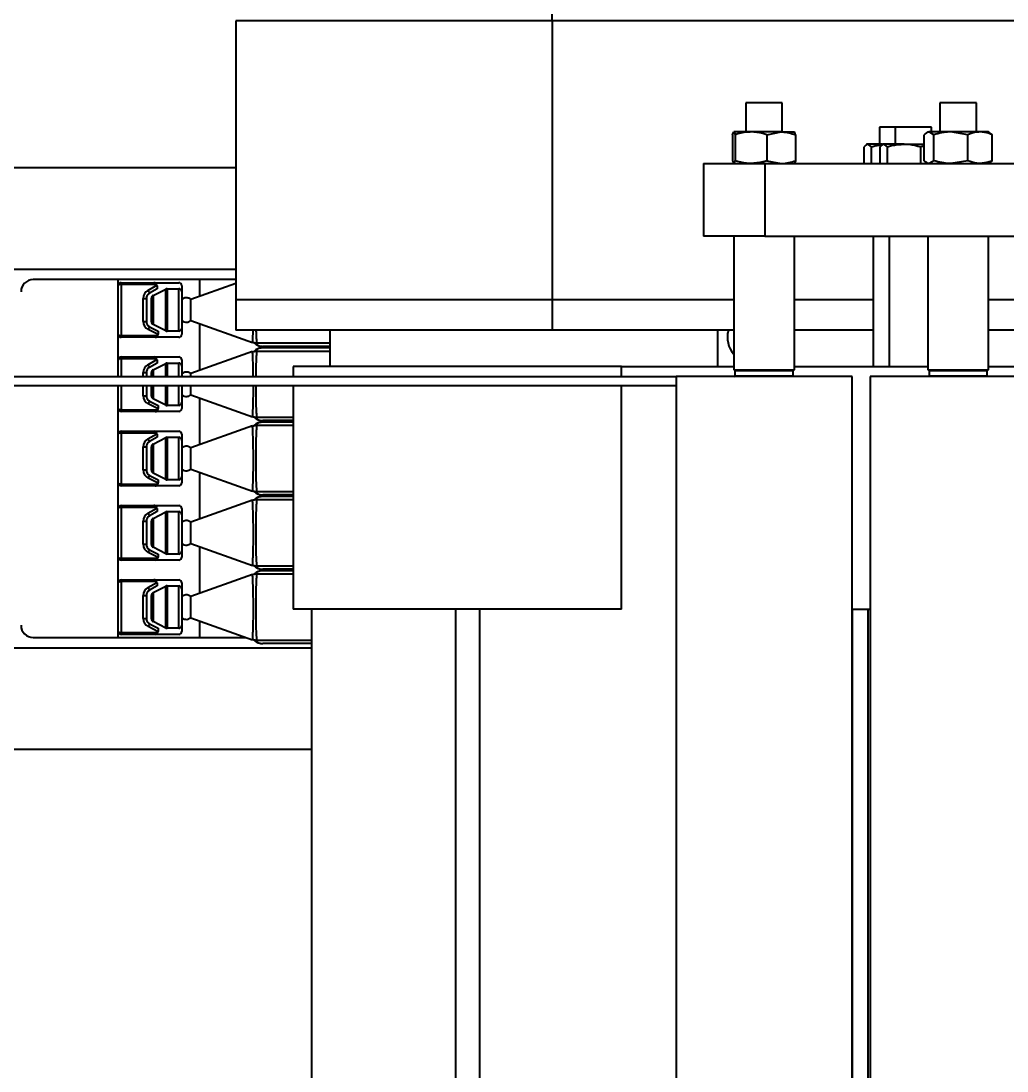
# Model space of a CAD drawing. Header units: millimetres. Extents: x 10 to 584, y 10 to 410.
# Drawn here: x 179.97 to 190.81, y 72.06 to 83.6 of the extents above; entities that cross this region are included whole.
import ezdxf

# ---------------------------------------------------------------- set-up
doc = ezdxf.new("R2010")
doc.units = ezdxf.units.MM
doc.layers.add('2', color=1, linetype='Continuous')
doc.styles.add('SLDTEXTSTYLE0', font='TXT', dxfattribs={"width": 0.7})
doc.dimstyles.new('SLDDIMSTYLE0', dxfattribs={"dimtxt": 3.5, "dimasz": 3.5, "dimexe": 0, "dimexo": 0.0625, "dimgap": 0.875, "dimtad": 1, "dimlfac": 15, "dimrnd": 1e-09, "dimzin": 12, "dimdsep": 46, "dimtxsty": 'SLDTEXTSTYLE0', "dimsah": 1, "dimcen": 0.09, "dimadec": 0, "dimazin": 3, "dimtfac": 1, "dimtofl": 0, "dimtmove": 0, "dimatfit": 3, "dimfxl": 0, "dimfrac": 2, "dimtolj": 1, "dimtzin": 12, "dimarcsym": 0})

# ---------------------------------------------------------------- blocks, each defined once
blk = doc.blocks.new('_D_4')
at = {"layer": '2', "color": 1}
for p, q in [((60.502, 83.127), (60.502, 126.127)), ((360.502, 85.627), (360.502, 126.127)), ((360.502, 125.127), (60.502, 125.127))]:
    blk.add_line(p, q, dxfattribs=at)
for points in [[(60.502, 125.127), (64.002, 124.588), (64.002, 125.665)], [(360.502, 125.127), (357.002, 125.665), (357.002, 124.588)]]:
    blk.add_solid(points, dxfattribs=at)
at = {"layer": '2', "color": 1, "insert": (204.071, 129.638), "char_height": 3.5, "attachment_point": 1, "style": 'SLDTEXTSTYLE0'}
blk.add_mtext('4500', dxfattribs=at)

msp = doc.modelspace()

# ---------------------------------------------------------------- linework, layer by layer
at = {"color": 7, "linetype": 'Continuous', "lineweight": 25}
for p, q in [((182.3285, 83.60354), (182.3285, 80.53688)), ((185.80569, 83.60354), (185.80569, 80.53688)), ((195.50441, 83.60354), (185.80569, 83.60354)), ((187.93603, 82.70354), (187.93603, 82.38354)), ((188.11599, 82.70354), (187.93603, 82.70354)), ((188.33603, 82.70354), (188.11599, 82.70354)), ((188.33603, 82.38354), (188.33603, 82.70354)), ((190.06918, 82.70354), (190.06918, 82.38354)), ((190.46919, 82.70354), (190.06918, 82.70354)), ((190.46919, 82.38354), (190.46919, 82.70354)), ((189.40315, 82.43687), (189.40315, 82.25021)), ((189.40382, 82.43687), (189.40315, 82.43687)), ((189.57818, 82.43687), (189.40382, 82.43687)), ((189.57751, 82.43687), (189.57751, 82.25021)), ((189.57818, 82.43687), (189.57751, 82.43687)), ((189.9775, 82.43687), (189.57818, 82.43687)), ((189.9775, 82.38354), (189.9775, 82.43687)), ((187.78942, 82.35377), (187.8036, 82.38354)), ((187.78942, 82.35377), (187.78942, 82.06664)), ((187.9911, 82.38354), (187.8036, 82.38354)), ((187.81779, 82.35377), (187.81779, 82.06664)), ((188.32352, 82.38354), (187.9911, 82.38354)), ((188.16441, 82.35377), (188.32352, 82.38354)), ((188.16441, 82.35377), (188.16441, 82.06664)), ((188.32352, 82.38354), (188.46882, 82.38354)), ((188.48264, 82.35377), (188.46846, 82.38354)), ((188.48264, 82.35377), (188.48264, 82.06664)), ((189.89575, 82.06664), (189.89575, 82.35377)), ((189.93585, 82.38354), (189.91987, 82.37432)), ((189.93585, 82.38354), (189.94873, 82.38354)), ((190.00173, 82.35377), (189.94873, 82.38354)), ((190.18844, 82.38354), (189.94873, 82.38354)), ((190.00173, 82.06664), (190.00173, 82.35377)), ((190.37516, 82.35377), (190.18844, 82.38354)), ((190.50889, 82.38354), (190.18844, 82.38354)), ((190.37516, 82.06664), (190.37516, 82.35377)), ((190.60252, 82.38354), (190.50889, 82.38354)), ((190.6185, 82.37432), (190.60252, 82.38354)), ((190.61591, 82.36984), (190.64262, 82.35377)), ((190.64262, 82.06664), (190.64262, 82.35377)), ((189.23675, 82.03687), (189.23675, 82.22044)), ((189.26982, 82.25021), (189.25988, 82.24446)), ((189.27731, 82.25021), (189.26982, 82.25021)), ((189.31786, 82.22044), (189.27731, 82.25021)), ((189.43215, 82.25021), (189.27731, 82.25021)), ((189.31786, 82.03687), (189.31786, 82.22044)), ((189.4111, 82.03687), (189.4111, 82.22044)), ((189.44417, 82.25021), (189.43423, 82.24446)), ((189.45166, 82.25021), (189.44417, 82.25021)), ((189.49221, 82.22044), (189.45166, 82.25021)), ((189.67541, 82.25021), (189.45166, 82.25021)), ((189.49221, 82.03687), (189.49221, 82.22044)), ((189.67541, 82.25021), (189.89575, 82.25021)), ((189.89575, 82.22873), (189.85861, 82.22044)), ((189.85861, 82.03687), (189.85861, 82.22044)), ((177.26849, 81.99332), (182.3285, 81.99332)), ((187.46936, 82.03687), (187.46936, 81.23687)), ((187.46942, 82.03687), (187.46942, 81.23687)), ((187.46942, 82.03687), (188.14461, 82.03687)), ((187.78942, 82.06664), (187.8036, 82.03687)), ((188.14461, 82.03687), (188.14461, 81.23687)), ((188.14461, 82.03687), (196.96849, 82.03687)), ((188.16441, 82.06664), (188.32352, 82.03687)), ((188.48264, 82.06664), (188.46846, 82.03687)), ((189.91987, 82.0461), (189.93585, 82.03687)), ((190.00173, 82.06664), (189.94873, 82.03687)), ((190.37516, 82.06664), (190.18844, 82.03687)), ((190.60252, 82.03687), (190.6185, 82.0461)), ((190.61591, 82.05058), (190.64262, 82.06664)), ((188.14461, 81.23687), (187.46942, 81.23687)), ((187.8027, 81.23687), (187.8027, 79.77021)), ((188.14461, 81.23687), (196.96849, 81.23687)), ((188.46936, 79.77021), (188.46936, 81.23687)), ((189.33648, 81.23687), (189.33648, 79.80354)), ((189.51084, 81.23687), (189.51084, 79.80354)), ((189.93585, 81.23687), (189.93585, 79.77021)), ((190.60252, 79.77021), (190.60252, 81.23687)), ((177.26849, 80.87665), (182.3285, 80.87665)), ((181.03561, 80.75998), (180.10227, 80.75998)), ((181.03561, 79.69687), (181.03561, 80.75998)), ((181.93561, 80.75998), (181.03561, 80.75998)), ((181.06894, 80.72665), (181.06894, 80.70665)), ((181.06894, 80.72665), (181.43036, 80.72665)), ((181.06894, 80.70665), (181.06894, 80.14665)), ((181.46091, 80.70665), (181.06894, 80.70665)), ((181.36368, 80.64147), (181.46335, 80.69813)), ((181.43036, 80.72665), (181.70227, 80.72665)), ((181.4637, 80.69332), (181.46335, 80.69813)), ((181.4637, 80.69332), (181.4637, 80.65998)), ((181.7356, 80.69332), (181.7356, 80.62665)), ((182.3285, 80.71935), (181.8356, 80.54332)), ((181.93561, 80.57903), (181.93561, 80.75998)), ((182.3285, 80.75998), (181.93561, 80.75998)), ((181.4637, 80.65998), (181.38015, 80.61249)), ((181.4207, 80.58586), (181.5619, 80.65647)), ((181.4207, 80.58586), (181.4207, 80.26744)), ((181.5619, 80.19684), (181.5619, 80.65647)), ((181.57681, 80.65998), (181.57681, 80.19332)), ((181.57681, 80.65998), (181.70227, 80.65998)), ((181.70227, 80.19332), (181.70227, 80.65998)), ((181.7356, 80.62665), (181.7356, 80.22665)), ((181.3131, 80.30075), (181.3131, 80.55453)), ((181.3131, 80.55453), (181.34643, 80.55453)), ((181.34643, 80.55453), (181.34643, 80.30075)), ((181.40227, 80.29725), (181.40227, 80.55605)), ((182.3285, 80.53688), (182.3285, 80.20354)), ((185.80569, 80.53688), (182.3285, 80.53688)), ((187.8027, 80.53688), (185.80569, 80.53688)), ((185.80569, 80.53688), (185.80569, 80.20354)), ((189.33648, 80.53688), (188.46936, 80.53688)), ((195.50441, 80.53688), (190.60252, 80.53688)), ((181.3131, 80.30075), (181.34643, 80.30075)), ((181.38273, 80.24141), (181.47669, 80.19332)), ((181.5619, 80.19684), (181.4207, 80.26744)), ((181.8356, 80.30998), (182.51329, 80.06796)), ((181.93561, 79.76236), (181.93561, 80.27427)), ((181.06894, 80.14665), (181.47391, 80.14665)), ((181.06894, 80.14665), (181.06894, 80.12665)), ((181.44336, 80.12665), (181.06894, 80.12665)), ((181.47645, 80.15599), (181.36754, 80.21174)), ((181.70227, 80.12665), (181.44336, 80.12665)), ((181.47645, 80.15599), (181.47669, 80.15998)), ((181.47669, 80.19332), (181.47669, 80.15998)), ((181.70227, 80.19332), (181.57681, 80.19332)), ((181.7356, 80.22665), (181.7356, 80.15998)), ((185.80569, 80.20354), (182.3285, 80.20354)), ((183.36183, 80.20354), (183.36183, 79.80354)), ((187.8027, 80.20354), (185.80569, 80.20354)), ((187.62849, 79.80354), (187.62849, 80.20354)), ((189.33648, 80.20354), (188.46936, 80.20354)), ((195.50441, 80.20354), (190.60252, 80.20354)), ((182.55874, 80.06116), (182.51383, 80.06899)), ((182.5356, 80.06116), (182.51383, 80.06899)), ((183.36183, 80.06116), (182.55874, 80.06116)), ((182.61758, 80.02679), (182.62336, 80.00998)), ((183.36183, 80.02665), (182.62679, 80.02665)), ((183.36183, 80.00999), (182.62679, 80.00999)), ((182.78194, 80.02665), (182.79418, 80.00999)), ((182.83762, 80.02665), (182.85821, 80.00999)), ((183.013, 80.00999), (183.03359, 80.02665)), ((183.07703, 80.00999), (183.08927, 80.02665)), ((183.24785, 80.00999), (183.25358, 80.02665)), ((181.06894, 79.90999), (181.06894, 79.88999)), ((181.06894, 79.90999), (181.43036, 79.90999)), ((181.46091, 79.88999), (181.06894, 79.88999)), ((181.36368, 79.8248), (181.46335, 79.88146)), ((181.43036, 79.90999), (181.70227, 79.90999)), ((181.4637, 79.87665), (181.46335, 79.88146)), ((182.51329, 79.96868), (181.8356, 79.72665)), ((182.51373, 79.96755), (182.55886, 79.97547)), ((182.51373, 79.96755), (182.5356, 79.97547)), ((182.53513, 79.97623), (182.53797, 79.97869)), ((182.5356, 79.97665), (182.5356, 79.97547)), ((182.55886, 79.97547), (183.36183, 79.97547)), ((181.4637, 79.84332), (181.38015, 79.79582)), ((181.4207, 79.7692), (181.5619, 79.8398)), ((181.4637, 79.87665), (181.4637, 79.84332)), ((181.57681, 79.84332), (181.70227, 79.84332)), ((181.7356, 79.87665), (181.7356, 79.80998)), ((181.7356, 79.80998), (181.7356, 79.69687)), ((182.96182, 79.80354), (182.96182, 79.69687)), ((186.56698, 79.80354), (182.96182, 79.80354)), ((186.56698, 79.69687), (186.56698, 79.80354)), ((186.56698, 79.80354), (187.62849, 79.80354)), ((187.62849, 79.80354), (187.8027, 79.80354)), ((187.8027, 79.77021), (188.46936, 79.77021)), ((188.46936, 79.80354), (189.93585, 79.80354)), ((189.93585, 79.77021), (190.5903, 79.77021)), ((190.5903, 79.77021), (190.60252, 79.77021)), ((190.60252, 79.80354), (191.10182, 79.80354)), ((178.82849, 79.69687), (187.16936, 79.69687)), ((181.3131, 79.73787), (181.34643, 79.73787)), ((181.34643, 79.73787), (181.34643, 79.69687)), ((181.40227, 79.69687), (181.40227, 79.73938)), ((187.16936, 79.69687), (187.16936, 68.83021)), ((189.1027, 79.69687), (187.16936, 79.69687)), ((187.81602, 79.76287), (187.81602, 79.70421)), ((188.45603, 79.70421), (188.45603, 79.76287)), ((189.1027, 68.83021), (189.1027, 79.69687)), ((189.30252, 79.69687), (189.30252, 68.83021)), ((189.34519, 79.69687), (189.30252, 79.69687)), ((190.97118, 79.69687), (189.34519, 79.69687)), ((189.94919, 79.76287), (189.94919, 79.70421)), ((190.58918, 79.70421), (190.58918, 79.76287)), ((178.82849, 79.59687), (187.16936, 79.59687)), ((181.03561, 76.82665), (181.03561, 79.59687)), ((181.34643, 79.59687), (181.34643, 79.48409)), ((181.40227, 79.48059), (181.40227, 79.59687)), ((181.7356, 79.59687), (181.7356, 79.40999)), ((182.96182, 79.59687), (182.96182, 77.13687)), ((186.56698, 77.13687), (186.56698, 79.59687)), ((181.3131, 79.48409), (181.34643, 79.48409)), ((181.38273, 79.42474), (181.47669, 79.37665)), ((181.5619, 79.38017), (181.4207, 79.45077)), ((181.8356, 79.49332), (182.51329, 79.25129)), ((181.93561, 78.9457), (181.93561, 79.4576)), ((181.06894, 79.32998), (181.47391, 79.32998)), ((181.06894, 79.32998), (181.06894, 79.30999)), ((181.44336, 79.30999), (181.06894, 79.30999)), ((181.47645, 79.33933), (181.36754, 79.39507)), ((181.70227, 79.30999), (181.44336, 79.30999)), ((181.47645, 79.33933), (181.47669, 79.34332)), ((181.47669, 79.37665), (181.47669, 79.34332)), ((181.70227, 79.37665), (181.57681, 79.37665)), ((181.7356, 79.40999), (181.7356, 79.34332)), ((182.55874, 79.24449), (182.51383, 79.25233)), ((182.5356, 79.24449), (182.51383, 79.25233)), ((182.96182, 79.24449), (182.55874, 79.24449)), ((182.96182, 79.20998), (182.62679, 79.20998)), ((182.96182, 79.19332), (182.62679, 79.19332)), ((181.06894, 79.09332), (181.06894, 79.07332)), ((181.06894, 79.09332), (181.43036, 79.09332)), ((181.43036, 79.09332), (181.70227, 79.09332)), ((182.51329, 79.15201), (181.8356, 78.90998)), ((182.51373, 79.15088), (182.55886, 79.15881)), ((182.51373, 79.15088), (182.5356, 79.15881)), ((182.5356, 79.15998), (182.5356, 79.15881)), ((182.55886, 79.15881), (182.96182, 79.15881)), ((181.06894, 79.07332), (181.06894, 78.51332)), ((181.46091, 79.07332), (181.06894, 79.07332)), ((181.36368, 79.00813), (181.46335, 79.0648)), ((181.4637, 79.02665), (181.38015, 78.97916)), ((181.4207, 78.95253), (181.5619, 79.02313)), ((181.4637, 79.05998), (181.46335, 79.0648)), ((181.4637, 79.05998), (181.4637, 79.02665)), ((181.5619, 78.5635), (181.5619, 79.02313)), ((181.57681, 79.02665), (181.57681, 78.55998)), ((181.57681, 79.02665), (181.70227, 79.02665)), ((181.70227, 78.55998), (181.70227, 79.02665)), ((181.7356, 79.05998), (181.7356, 78.99332)), ((181.7356, 78.99332), (181.7356, 78.59332)), ((181.3131, 78.66742), (181.3131, 78.9212)), ((181.3131, 78.9212), (181.34643, 78.9212)), ((181.34643, 78.9212), (181.34643, 78.66742)), ((181.40227, 78.66392), (181.40227, 78.92272)), ((181.4207, 78.95253), (181.4207, 78.6341)), ((181.3131, 78.66742), (181.34643, 78.66742)), ((181.5619, 78.5635), (181.4207, 78.6341)), ((181.8356, 78.67665), (182.51329, 78.43462)), ((181.93561, 78.12903), (181.93561, 78.64093)), ((181.06894, 78.51332), (181.47391, 78.51332)), ((181.06894, 78.51332), (181.06894, 78.49332)), ((181.47645, 78.52266), (181.36754, 78.5784)), ((181.38273, 78.60808), (181.47669, 78.55998)), ((181.47645, 78.52266), (181.47669, 78.52665)), ((181.47669, 78.55998), (181.47669, 78.52665)), ((181.70227, 78.55998), (181.57681, 78.55998)), ((181.7356, 78.59332), (181.7356, 78.52665)), ((181.44336, 78.49332), (181.06894, 78.49332)), ((181.70227, 78.49332), (181.44336, 78.49332)), ((182.55874, 78.42782), (182.51383, 78.43566)), ((182.5356, 78.42782), (182.51383, 78.43566)), ((182.96182, 78.42782), (182.55874, 78.42782)), ((182.96182, 78.39332), (182.62679, 78.39332)), ((181.06894, 78.27665), (181.06894, 78.25665)), ((181.06894, 78.27665), (181.43036, 78.27665)), ((181.43036, 78.27665), (181.70227, 78.27665)), ((182.51329, 78.33535), (181.8356, 78.09332)), ((182.51373, 78.33422), (182.55886, 78.34214)), ((182.51373, 78.33422), (182.5356, 78.34214)), ((182.5356, 78.34332), (182.5356, 78.34214)), ((182.55886, 78.34214), (182.96182, 78.34214)), ((182.96182, 78.37665), (182.62679, 78.37665)), ((181.46091, 78.25665), (181.06894, 78.25665)), ((181.06894, 78.25665), (181.06894, 77.69665)), ((181.36368, 78.19146), (181.46335, 78.24813)), ((181.4637, 78.20999), (181.38015, 78.16249)), ((181.4207, 78.13586), (181.5619, 78.20646)), ((181.4637, 78.24332), (181.46335, 78.24813)), ((181.4637, 78.24332), (181.4637, 78.20999)), ((181.5619, 77.74684), (181.5619, 78.20646)), ((181.57681, 78.20999), (181.57681, 77.74332)), ((181.57681, 78.20999), (181.70227, 78.20999)), ((181.70227, 77.74332), (181.70227, 78.20999)), ((181.7356, 78.24332), (181.7356, 78.17665)), ((181.7356, 78.17665), (181.7356, 77.77665)), ((181.3131, 77.85076), (181.3131, 78.10453)), ((181.3131, 78.10453), (181.34643, 78.10453)), ((181.34643, 78.10453), (181.34643, 77.85076)), ((181.40227, 77.84725), (181.40227, 78.10605)), ((181.4207, 78.13586), (181.4207, 77.81744)), ((181.3131, 77.85076), (181.34643, 77.85076)), ((181.5619, 77.74684), (181.4207, 77.81744)), ((181.8356, 77.85998), (182.51329, 77.61796)), ((181.93561, 77.31236), (181.93561, 77.82427)), ((181.06894, 77.69665), (181.47391, 77.69665)), ((181.06894, 77.69665), (181.06894, 77.67665)), ((181.47645, 77.706), (181.36754, 77.76173)), ((181.38273, 77.79141), (181.47669, 77.74332)), ((181.47645, 77.706), (181.47669, 77.70999)), ((181.47669, 77.74332), (181.47669, 77.70999)), ((181.70227, 77.74332), (181.57681, 77.74332)), ((181.7356, 77.77665), (181.7356, 77.70999)), ((181.44336, 77.67665), (181.06894, 77.67665)), ((181.70227, 77.67665), (181.44336, 77.67665)), ((182.55874, 77.61116), (182.51383, 77.619)), ((182.5356, 77.61116), (182.51383, 77.619)), ((182.96182, 77.61116), (182.55874, 77.61116)), ((182.96182, 77.57665), (182.62679, 77.57665)), ((182.85821, 77.57665), (182.83762, 77.55998)), ((181.06894, 77.45998), (181.06894, 77.43998)), ((181.06894, 77.45998), (181.43036, 77.45998)), ((181.43036, 77.45998), (181.70227, 77.45998)), ((182.51329, 77.51868), (181.8356, 77.27665)), ((182.51373, 77.51755), (182.55886, 77.52548)), ((182.51373, 77.51755), (182.5356, 77.52548)), ((182.5356, 77.52665), (182.5356, 77.52548)), ((182.55886, 77.52548), (182.96182, 77.52548)), ((182.96182, 77.55998), (182.62679, 77.55998)), ((181.46091, 77.43998), (181.06894, 77.43998)), ((181.06894, 77.43998), (181.06894, 76.87998)), ((181.36368, 77.3748), (181.46335, 77.43146)), ((181.4637, 77.39332), (181.38015, 77.34582)), ((181.4207, 77.3192), (181.5619, 77.3898)), ((181.4637, 77.42665), (181.46335, 77.43146)), ((181.4637, 77.42665), (181.4637, 77.39332)), ((181.5619, 76.93017), (181.5619, 77.3898)), ((181.57681, 77.39332), (181.57681, 76.92665)), ((181.57681, 77.39332), (181.70227, 77.39332)), ((181.70227, 76.92665), (181.70227, 77.39332)), ((181.7356, 77.42665), (181.7356, 77.35998)), ((181.7356, 77.35998), (181.7356, 76.95998)), ((181.3131, 77.03409), (181.3131, 77.28787)), ((181.3131, 77.28787), (181.34643, 77.28787)), ((181.34643, 77.28787), (181.34643, 77.03409)), ((181.40227, 77.03058), (181.40227, 77.28938)), ((181.4207, 77.3192), (181.4207, 77.00077)), ((186.56698, 77.13687), (182.96182, 77.13687)), ((183.16182, 77.13687), (183.16182, 70.06354)), ((184.74534, 77.13687), (184.74534, 69.26354)), ((185.00822, 77.13687), (185.00822, 70.06354)), ((189.1027, 77.13687), (189.30252, 77.13687)), ((189.10315, 77.13687), (189.10315, 68.91021)), ((189.27751, 77.13687), (189.27751, 68.91021)), ((181.3131, 77.03409), (181.34643, 77.03409)), ((181.5619, 76.93017), (181.4207, 77.00077)), ((181.8356, 77.04332), (182.51329, 76.80129)), ((181.93561, 76.82665), (181.93561, 77.0076)), ((181.47645, 76.88933), (181.36754, 76.94507)), ((181.38273, 76.97474), (181.47669, 76.92665)), ((181.47645, 76.88933), (181.47669, 76.89332)), ((181.47669, 76.92665), (181.47669, 76.89332)), ((181.70227, 76.92665), (181.57681, 76.92665)), ((181.7356, 76.95998), (181.7356, 76.89332)), ((180.10227, 76.82665), (181.03561, 76.82665)), ((181.03561, 76.82665), (181.93561, 76.82665)), ((181.06894, 76.87998), (181.47391, 76.87998)), ((181.06894, 76.87998), (181.06894, 76.85998)), ((181.44336, 76.85998), (181.06894, 76.85998)), ((181.70227, 76.85998), (181.44336, 76.85998)), ((181.93561, 76.82665), (182.44227, 76.82665)), ((182.55874, 76.79449), (182.51383, 76.80233)), ((182.5356, 76.79449), (182.51383, 76.80233)), ((183.16182, 76.79449), (182.55874, 76.79449)), ((189.1027, 76.85998), (189.10315, 76.85998)), ((183.16182, 76.70998), (177.26849, 76.70998)), ((183.16182, 76.75998), (182.62679, 76.75998)), ((189.10315, 76.70998), (189.1027, 76.70998)), ((183.16182, 75.59332), (177.26849, 75.59332)), ((189.10315, 75.59332), (189.1027, 75.59332))]:
    msp.add_line(p, q, dxfattribs=at)
at = {"color": 59, "linetype": 'Continuous', "lineweight": 25}
for p, q in [((185.80569, 83.60354), (182.3285, 83.60354)), ((181.06894, 79.88999), (181.06894, 79.69687)), ((181.4207, 79.7692), (181.4207, 79.69687)), ((181.5619, 79.69687), (181.5619, 79.8398)), ((181.57681, 79.84332), (181.57681, 79.69687)), ((181.70227, 79.69687), (181.70227, 79.84332)), ((181.3131, 79.69687), (181.3131, 79.73787)), ((187.81602, 79.76287), (188.45603, 79.76287)), ((187.81602, 79.70421), (188.45603, 79.70421)), ((189.94919, 79.76287), (190.57746, 79.76287)), ((189.94919, 79.70421), (190.57746, 79.70421)), ((190.57746, 79.76287), (190.58918, 79.76287)), ((190.57746, 79.70421), (190.58918, 79.70421)), ((181.06894, 79.59687), (181.06894, 79.32998)), ((181.3131, 79.48409), (181.3131, 79.59687)), ((181.4207, 79.59687), (181.4207, 79.45077)), ((181.5619, 79.38017), (181.5619, 79.59687)), ((181.57681, 79.59687), (181.57681, 79.37665)), ((181.70227, 79.37665), (181.70227, 79.59687))]:
    msp.add_line(p, q, dxfattribs=at)
at = {"color": 7, "linetype": 'Continuous', "lineweight": 25, "flags": 128}
for points in [[(185.80569, 83.60354), (185.8043, 83.76561), (185.80016, 83.92276), (185.79342, 84.07021), (185.78427, 84.20347), (185.77299, 84.31852), (185.75993, 84.41183), (185.74546, 84.48058), (185.73005, 84.52269), (185.71416, 84.53687)], [(181.36368, 80.64147), (181.36689, 80.63581), (181.36998, 80.63037), (181.37283, 80.62536), (181.37533, 80.62097), (181.37738, 80.61737), (181.3789, 80.61469), (181.37984, 80.61304), (181.38015, 80.61249)], [(181.36754, 80.21174), (181.37051, 80.21753), (181.37335, 80.22309), (181.37598, 80.22822), (181.37828, 80.23272), (181.38017, 80.23641), (181.38158, 80.23915), (181.38243, 80.24084), (181.38273, 80.24141)], [(181.36368, 79.8248), (181.36689, 79.81914), (181.36998, 79.81371), (181.37283, 79.8087), (181.37533, 79.80431), (181.37738, 79.8007), (181.3789, 79.79803), (181.37984, 79.79638), (181.38015, 79.79582)], [(181.36754, 79.39507), (181.37051, 79.40086), (181.37335, 79.40643), (181.37598, 79.41156), (181.37828, 79.41605), (181.38017, 79.41974), (181.38158, 79.42248), (181.38243, 79.42417), (181.38273, 79.42474)], [(181.36368, 79.00813), (181.36689, 79.00248), (181.36998, 78.99704), (181.37283, 78.99203), (181.37533, 78.98764), (181.37738, 78.98404), (181.3789, 78.98136), (181.37984, 78.97971), (181.38015, 78.97916)], [(181.36754, 78.5784), (181.37051, 78.58419), (181.37335, 78.58976), (181.37598, 78.59489), (181.37828, 78.59939), (181.38017, 78.60307), (181.38158, 78.60582), (181.38243, 78.6075), (181.38273, 78.60808)], [(181.36368, 78.19146), (181.36689, 78.18581), (181.36998, 78.18037), (181.37283, 78.17537), (181.37533, 78.17098), (181.37738, 78.16737), (181.3789, 78.16469), (181.37984, 78.16304), (181.38015, 78.16249)], [(181.36754, 77.76173), (181.37051, 77.76752), (181.37335, 77.77309), (181.37598, 77.77822), (181.37828, 77.78272), (181.38017, 77.78641), (181.38158, 77.78915), (181.38243, 77.79084), (181.38273, 77.79141)], [(182.62336, 77.57665), (182.62152, 77.57161), (182.61758, 77.55984)], [(182.79418, 77.57665), (182.7893, 77.57047), (182.78194, 77.55998)], [(181.36368, 77.3748), (181.36689, 77.36914), (181.36998, 77.36371), (181.37283, 77.3587), (181.37533, 77.35431), (181.37738, 77.3507), (181.3789, 77.34803), (181.37984, 77.34638), (181.38015, 77.34582)], [(181.36754, 76.94507), (181.37051, 76.95086), (181.37335, 76.95642), (181.37598, 76.96155), (181.37828, 76.96605), (181.38017, 76.96974), (181.38158, 76.97249), (181.38243, 76.97417), (181.38273, 76.97474)]]:
    msp.add_lwpolyline(points, dxfattribs=at)
at = {"color": 7, "linetype": 'Continuous', "lineweight": 25}
for centre, radius, start, end in [((180.10227, 80.62665), 0.13333, 90, 180), ((181.06894, 80.69332), 0.03333, 90, 180), ((181.43036, 80.69332), 0.03333, 23.578178, 90), ((181.43036, 80.69332), 0.03333, 8.300777, 23.578178), ((181.70227, 80.69332), 0.03333, 0, 90), ((181.4131, 80.55453), 0.1, 119.620414, 180), ((181.4131, 80.55453), 0.06667, 119.620414, 180), ((181.43561, 80.55605), 0.03333, 116.565051, 180), ((181.57681, 80.62665), 0.03333, 90, 116.565051), ((181.70227, 80.62665), 0.03333, 0, 90), ((181.4131, 80.30075), 0.1, 180, 242.896104), ((181.4131, 80.30075), 0.06667, 180, 242.896104), ((181.43561, 80.29725), 0.03333, 180, 243.434949), ((181.06894, 80.15998), 0.03333, 180, 270), ((181.44336, 80.15998), 0.03333, 270, 336.421822), ((181.44336, 80.15998), 0.03333, 336.421822, 353.125965), ((181.57681, 80.22665), 0.03333, 243.434949, 270), ((181.70227, 80.22665), 0.03333, 270, 0), ((181.70227, 80.15998), 0.03333, 270, 0), ((188.01561, 80.12665), 0.28333, 164.254027, 221.284118), ((182.6238, 80.15998), 0.13333, 228.273344, 270), ((182.6238, 79.87665), 0.13333, 90, 121.230109), ((181.06894, 79.87665), 0.03333, 90, 180), ((181.43036, 79.87665), 0.03333, 23.578178, 90), ((181.43036, 79.87665), 0.03333, 8.300777, 23.578178), ((181.70227, 79.87665), 0.03333, 0, 90), ((181.4131, 79.73787), 0.1, 119.620414, 180), ((181.4131, 79.73787), 0.06667, 119.620414, 180), ((181.43561, 79.73938), 0.03333, 116.565051, 180), ((181.57681, 79.80998), 0.03333, 90, 116.565051), ((181.70227, 79.80998), 0.03333, 0, 90), ((187.8087, 79.76287), 0.00733, 0, 90), ((188.46336, 79.76287), 0.00733, 90, 180), ((189.94185, 79.76287), 0.00733, 0, 90), ((190.59652, 79.76287), 0.00733, 90, 180), ((187.8087, 79.70421), 0.00733, 270, 0), ((188.46336, 79.70421), 0.00733, 180, 270), ((189.94185, 79.70421), 0.00733, 270, 0), ((190.59652, 79.70421), 0.00733, 180, 270), ((181.4131, 79.48409), 0.1, 180, 242.896104), ((181.4131, 79.48409), 0.06667, 180, 242.896104), ((181.43561, 79.48059), 0.03333, 180, 243.434949), ((181.06894, 79.34332), 0.03333, 180, 270), ((181.44336, 79.34332), 0.03333, 270, 336.421822), ((181.44336, 79.34332), 0.03333, 336.421822, 353.125965), ((181.57681, 79.40998), 0.03333, 243.434949, 270), ((181.70227, 79.40998), 0.03333, 270, 0), ((181.70227, 79.34332), 0.03333, 270, 0), ((182.6238, 79.34332), 0.13333, 228.273344, 270), ((182.6238, 79.05998), 0.13333, 90, 131.67998), ((181.06894, 79.05998), 0.03333, 90, 180), ((181.43036, 79.05998), 0.03333, 23.578178, 90), ((181.70227, 79.05998), 0.03333, 0, 90), ((181.4131, 78.9212), 0.1, 119.620414, 180), ((181.4131, 78.9212), 0.06667, 119.620414, 180), ((181.43036, 79.05998), 0.03333, 8.300777, 23.578178), ((181.57681, 78.99332), 0.03333, 90, 116.565051), ((181.70227, 78.99332), 0.03333, 0, 90), ((181.43561, 78.92272), 0.03333, 116.565051, 180), ((181.4131, 78.66742), 0.1, 180, 242.896104), ((181.4131, 78.66742), 0.06667, 180, 242.896104), ((181.43561, 78.66392), 0.03333, 180, 243.434949), ((181.06894, 78.52665), 0.03333, 180, 270), ((181.44336, 78.52665), 0.03333, 270, 336.421822), ((181.44336, 78.52665), 0.03333, 336.421822, 353.125965), ((181.57681, 78.59332), 0.03333, 243.434949, 270), ((181.70227, 78.59332), 0.03333, 270, 0), ((181.70227, 78.52665), 0.03333, 270, 0), ((182.6238, 78.52665), 0.13333, 228.273344, 270), ((181.06894, 78.24332), 0.03333, 90, 180), ((181.43036, 78.24332), 0.03333, 23.578178, 90), ((181.70227, 78.24332), 0.03333, 0, 90), ((182.6238, 78.24332), 0.13333, 90, 131.67998), ((181.4131, 78.10453), 0.1, 119.620414, 180), ((181.4131, 78.10453), 0.06667, 119.620414, 180), ((181.43036, 78.24332), 0.03333, 8.300777, 23.578178), ((181.57681, 78.17665), 0.03333, 90, 116.565051), ((181.70227, 78.17665), 0.03333, 0, 90), ((181.43561, 78.10605), 0.03333, 116.565051, 180), ((181.4131, 77.85075), 0.1, 180, 242.896104), ((181.4131, 77.85075), 0.06667, 180, 242.896104), ((181.43561, 77.84725), 0.03333, 180, 243.434949), ((181.06894, 77.70998), 0.03333, 180, 270), ((181.44336, 77.70998), 0.03333, 270, 336.421822), ((181.44336, 77.70998), 0.03333, 336.421822, 353.125965), ((181.57681, 77.77665), 0.03333, 243.434949, 270), ((181.70227, 77.77665), 0.03333, 270, 0), ((181.70227, 77.70998), 0.03333, 270, 0), ((182.6238, 77.70998), 0.13333, 228.273344, 270), ((181.06894, 77.42665), 0.03333, 90, 180), ((181.43036, 77.42665), 0.03333, 23.578178, 90), ((181.70227, 77.42665), 0.03333, 0, 90), ((182.6238, 77.42665), 0.13333, 90, 131.67998), ((181.4131, 77.28787), 0.1, 119.620414, 180), ((181.4131, 77.28787), 0.06667, 119.620414, 180), ((181.43036, 77.42665), 0.03333, 8.300777, 23.578178), ((181.57681, 77.35998), 0.03333, 90, 116.565051), ((181.70227, 77.35998), 0.03333, 0, 90), ((181.43561, 77.28938), 0.03333, 116.565051, 180), ((181.4131, 77.03409), 0.1, 180, 242.896104), ((181.4131, 77.03409), 0.06667, 180, 242.896104), ((181.43561, 77.03059), 0.03333, 180, 243.434949), ((180.10227, 76.95998), 0.13333, 180, 270), ((181.06894, 76.89332), 0.03333, 180, 270), ((181.44336, 76.89332), 0.03333, 336.421822, 353.125965), ((181.57681, 76.95998), 0.03333, 243.434949, 270), ((181.70227, 76.95998), 0.03333, 270, 0), ((181.70227, 76.89332), 0.03333, 270, 0), ((181.44336, 76.89332), 0.03333, 270, 336.421822), ((182.6238, 76.89332), 0.13333, 228.273344, 270)]:
    msp.add_arc(centre, radius, start, end, dxfattribs=at)
for centre, start_param, end_param in [((181.06894, 80.69284), 1.57079633, 3.14159265), ((181.06894, 80.16046), 3.14159265, 4.71238898), ((181.06894, 79.87618), 1.57079633, 3.14159265), ((181.06894, 79.34379), 3.14159265, 4.71238898), ((181.06894, 79.05951), 1.57079633, 3.14159265), ((181.06894, 78.52712), 3.14159265, 4.71238898), ((181.06894, 78.24284), 1.57079633, 3.14159265), ((181.06894, 77.71046), 3.14159265, 4.71238898), ((181.06894, 77.42618), 1.57079633, 3.14159265), ((181.06894, 76.89379), 3.14159265, 4.71238898)]:
    msp.add_ellipse(centre, major_axis=(0.03333, 0), ratio=0.41421356, start_param=start_param, end_param=end_param, dxfattribs=at)
for points, knots in [([(187.8036, 82.38354), (187.80394, 82.38351), (187.80873, 82.3831), (187.81343, 82.3679), (187.81779, 82.35377)], [0, 0, 0, 0, 0.07021334, 1, 1, 1, 1]), ([(187.9911, 82.38354), (187.97534, 82.3831), (187.91668, 82.38145), (187.85956, 82.36546), (187.81779, 82.35377)], [0, 0, 0, 0, 0.26861587, 1, 1, 1, 1]), ([(188.16441, 82.35377), (188.14986, 82.35826), (188.09337, 82.37571), (188.03467, 82.3802), (187.9911, 82.38354)], [0, 0, 0, 0, 0.25755826, 1, 1, 1, 1]), ([(188.32352, 82.38354), (188.3273, 82.38351), (188.38104, 82.3831), (188.43369, 82.3679), (188.48264, 82.35377)], [0, 0, 0, 0, 0.07022003, 1, 1, 1, 1]), ([(189.94873, 82.38354), (189.94748, 82.38351), (189.92958, 82.3831), (189.91205, 82.3679), (189.89575, 82.35377)], [0, 0, 0, 0, 0.07018909, 1, 1, 1, 1]), ([(190.18844, 82.38354), (190.18401, 82.38351), (190.12096, 82.3831), (190.05918, 82.3679), (190.00173, 82.35377)], [0, 0, 0, 0, 0.07019857, 1, 1, 1, 1]), ([(190.50889, 82.38354), (190.49673, 82.3831), (190.45147, 82.38145), (190.4074, 82.36546), (190.37516, 82.35377)], [0, 0, 0, 0, 0.26862006, 1, 1, 1, 1]), ([(190.64262, 82.35377), (190.63139, 82.35826), (190.5878, 82.37571), (190.54252, 82.3802), (190.50889, 82.38354)], [0, 0, 0, 0, 0.25754971, 1, 1, 1, 1]), ([(189.27731, 82.25021), (189.27635, 82.25018), (189.26264, 82.24975), (189.24923, 82.23456), (189.23675, 82.22044)], [0, 0, 0, 0, 0.07020458, 1, 1, 1, 1]), ([(189.31786, 82.22044), (189.33321, 82.22512), (189.36873, 82.23597), (189.40565, 82.2391), (189.42661, 82.24088)], [0, 0, 0, 0, 0.43193413, 1, 1, 1, 1]), ([(189.45166, 82.25021), (189.45069, 82.25018), (189.43699, 82.24975), (189.42357, 82.23456), (189.4111, 82.22044)], [0, 0, 0, 0, 0.07020458, 1, 1, 1, 1]), ([(189.49221, 82.22044), (189.50759, 82.22493), (189.56731, 82.24238), (189.62935, 82.24687), (189.67541, 82.25021)], [0, 0, 0, 0, 0.25754215, 1, 1, 1, 1]), ([(189.67541, 82.25021), (189.69207, 82.24977), (189.75408, 82.24812), (189.81446, 82.23213), (189.85861, 82.22044)], [0, 0, 0, 0, 0.268657, 1, 1, 1, 1]), ([(187.8036, 82.03687), (187.80394, 82.0369), (187.80873, 82.03733), (187.81343, 82.05252), (187.81779, 82.06664)], [0, 0, 0, 0, 0.070213802, 1, 1, 1, 1]), ([(187.9911, 82.03687), (187.97534, 82.03732), (187.91668, 82.03896), (187.85956, 82.05495), (187.81779, 82.06664)], [0, 0, 0, 0, 0.26861587, 1, 1, 1, 1]), ([(188.16441, 82.06664), (188.14986, 82.06215), (188.09337, 82.0447), (188.03467, 82.04021), (187.9911, 82.03687)], [0, 0, 0, 0, 0.25755826, 1, 1, 1, 1]), ([(188.32352, 82.03687), (188.3273, 82.0369), (188.38104, 82.03733), (188.43369, 82.05252), (188.48264, 82.06664)], [0, 0, 0, 0, 0.07022049, 1, 1, 1, 1]), ([(189.94873, 82.03687), (189.94748, 82.0369), (189.92958, 82.03733), (189.91205, 82.05252), (189.89575, 82.06664)], [0, 0, 0, 0, 0.07018954, 1, 1, 1, 1]), ([(190.18844, 82.03687), (190.18401, 82.0369), (190.12096, 82.03733), (190.05918, 82.05252), (190.00173, 82.06664)], [0, 0, 0, 0, 0.070199028, 1, 1, 1, 1]), ([(190.50889, 82.03687), (190.49673, 82.03732), (190.45147, 82.03896), (190.4074, 82.05495), (190.37516, 82.06664)], [0, 0, 0, 0, 0.26862006, 1, 1, 1, 1]), ([(190.64262, 82.06664), (190.63139, 82.06215), (190.5878, 82.0447), (190.54252, 82.04021), (190.50889, 82.03687)], [0, 0, 0, 0, 0.25754971, 1, 1, 1, 1]), ([(181.8356, 80.54332), (181.82667, 80.549), (181.80973, 80.55978), (181.7815, 80.56296), (181.75639, 80.55666), (181.74279, 80.54793), (181.7356, 80.54332)], [0, 0, 0, 0, 0.29162166, 0.55269137, 0.76367203, 1, 1, 1, 1]), ([(181.8356, 80.30998), (181.8356, 80.31174), (181.8356, 80.31525), (181.8356, 80.34223), (181.8356, 80.38078), (181.8356, 80.42669), (181.8356, 80.47236), (181.8356, 80.51164), (181.8356, 80.53595), (181.8356, 80.54611), (181.8356, 80.54331), (181.8356, 80.5433)], [0, 0, 0, 0, 0.12497057, 0.24993828, 0.37491696, 0.49988057, 0.62485488, 0.74982449, 0.87479221, 0.99976277, 1, 1, 1, 1]), ([(181.7356, 80.30998), (181.74469, 80.3043), (181.76184, 80.29358), (181.79015, 80.29033), (181.81515, 80.2966), (181.82855, 80.30537), (181.8356, 80.30998)], [0, 0, 0, 0, 0.29519499, 0.55714356, 0.76668415, 1, 1, 1, 1]), ([(182.5356, 80.06116), (182.54786, 80.05217), (182.57238, 80.0342), (182.60583, 80.02708), (182.62384, 80.02671), (182.62679, 80.02665)], [0, 0, 0, 0, 0.455466298, 0.910715786, 1, 1, 1, 1]), ([(182.62679, 80.00999), (182.61135, 80.00853), (182.58044, 80.00561), (182.55072, 79.98858), (182.53735, 79.97699), (182.5356, 79.97547)], [0, 0, 0, 0, 0.46481853, 0.9301792, 1, 1, 1, 1]), ([(181.8356, 79.72665), (181.82667, 79.73234), (181.80973, 79.74312), (181.7815, 79.74629), (181.75639, 79.73999), (181.74279, 79.73126), (181.7356, 79.72665)], [0, 0, 0, 0, 0.29162166, 0.55269137, 0.76367203, 1, 1, 1, 1]), ([(181.8356, 79.69687), (181.8356, 79.7044), (181.8356, 79.72104), (181.8356, 79.72944), (181.8356, 79.72664), (181.8356, 79.72663)], [0, 0, 0, 0, 0.45195865, 0.99896164, 1, 1, 1, 1]), ([(181.8356, 79.49332), (181.8356, 79.49507), (181.8356, 79.49856), (181.8356, 79.52562), (181.8356, 79.56015), (181.8356, 79.58612), (181.8356, 79.59687)], [0, 0, 0, 0, 0.269807763, 0.539622451, 0.809428149, 1, 1, 1, 1]), ([(181.7356, 79.49332), (181.74469, 79.48763), (181.76184, 79.47691), (181.79015, 79.47366), (181.81515, 79.47994), (181.82855, 79.4887), (181.8356, 79.49332)], [0, 0, 0, 0, 0.29519499, 0.55714356, 0.76668415, 1, 1, 1, 1]), ([(182.5356, 79.24449), (182.54786, 79.2355), (182.57238, 79.21753), (182.60583, 79.21041), (182.62384, 79.21004), (182.62679, 79.20998)], [0, 0, 0, 0, 0.455466298, 0.910715786, 1, 1, 1, 1]), ([(182.62679, 79.19332), (182.61135, 79.19186), (182.58044, 79.18894), (182.55072, 79.17191), (182.53735, 79.16032), (182.5356, 79.15881)], [0, 0, 0, 0, 0.46481853, 0.9301792, 1, 1, 1, 1]), ([(182.51383, 78.43566), (182.51399, 78.43758), (182.51444, 78.44304), (182.51656, 78.47124), (182.51979, 78.53462), (182.52259, 78.64532), (182.52351, 78.79926), (182.52208, 78.93728), (182.5192, 79.04555), (182.51656, 79.1046), (182.5143, 79.14073), (182.51392, 79.14742), (182.51373, 79.15088)], [0, 0, 0, 0, 0.03655637, 0.10409764, 0.19437009, 0.32457345, 0.50039394, 0.69613356, 0.77087744, 0.89250475, 0.94441437, 1, 1, 1, 1]), ([(182.55886, 79.15881), (182.55886, 79.15874), (182.55868, 79.15641), (182.55797, 79.14588), (182.55529, 79.10723), (182.55239, 79.04625), (182.54942, 78.93733), (182.54793, 78.7992), (182.54886, 78.64525), (182.55175, 78.53409), (182.55521, 78.46888), (182.55783, 78.43686), (182.55848, 78.43037), (182.55874, 78.42782)], [0, 0, 0, 0, 0.00181641, 0.06235314, 0.11436728, 0.23395888, 0.30737866, 0.49988022, 0.67277079, 0.80054681, 0.88893235, 0.95648188, 1, 1, 1, 1]), ([(181.8356, 78.90998), (181.82667, 78.91567), (181.80973, 78.92645), (181.7815, 78.92963), (181.75639, 78.92333), (181.74279, 78.9146), (181.7356, 78.90998)], [0, 0, 0, 0, 0.29162166, 0.55269137, 0.76367203, 1, 1, 1, 1]), ([(181.8356, 78.67665), (181.8356, 78.6784), (181.8356, 78.68191), (181.8356, 78.7089), (181.8356, 78.74744), (181.8356, 78.79336), (181.8356, 78.83903), (181.8356, 78.87831), (181.8356, 78.90262), (181.8356, 78.91277), (181.8356, 78.90997), (181.8356, 78.90997)], [0, 0, 0, 0, 0.12497045, 0.24994411, 0.3749136, 0.4998771, 0.6248513, 0.74982079, 0.87479445, 0.99976277, 1, 1, 1, 1]), ([(181.7356, 78.67665), (181.74469, 78.67097), (181.76184, 78.66024), (181.79015, 78.65699), (181.81515, 78.66327), (181.82855, 78.67203), (181.8356, 78.67665)], [0, 0, 0, 0, 0.29519499, 0.55714356, 0.76668415, 1, 1, 1, 1]), ([(182.5356, 78.42782), (182.54786, 78.41884), (182.57238, 78.40086), (182.60583, 78.39374), (182.62384, 78.39338), (182.62679, 78.39332)], [0, 0, 0, 0, 0.455466298, 0.910715786, 1, 1, 1, 1]), ([(182.51383, 77.619), (182.51399, 77.62091), (182.51444, 77.62637), (182.51656, 77.65457), (182.51979, 77.71795), (182.52259, 77.82866), (182.52351, 77.98259), (182.52208, 78.12061), (182.5192, 78.22888), (182.51656, 78.28793), (182.5143, 78.32406), (182.51392, 78.33075), (182.51373, 78.33422)], [0, 0, 0, 0, 0.03655637, 0.10409764, 0.19437009, 0.32457345, 0.50039394, 0.69613356, 0.77087744, 0.89250475, 0.94441437, 1, 1, 1, 1]), ([(182.62679, 78.37665), (182.61135, 78.37519), (182.58044, 78.37228), (182.55072, 78.35524), (182.53735, 78.34365), (182.5356, 78.34214)], [0, 0, 0, 0, 0.46481853, 0.9301792, 1, 1, 1, 1]), ([(182.55886, 78.34214), (182.55886, 78.34207), (182.55868, 78.33974), (182.55797, 78.32922), (182.55529, 78.29057), (182.55239, 78.22959), (182.54942, 78.12066), (182.54793, 77.98253), (182.54886, 77.82858), (182.55175, 77.71742), (182.55521, 77.65222), (182.55783, 77.62019), (182.55848, 77.6137), (182.55874, 77.61116)], [0, 0, 0, 0, 0.00181641, 0.06235314, 0.11436504, 0.23395988, 0.30737966, 0.49988121, 0.67277178, 0.8005478, 0.88893334, 0.95648286, 1, 1, 1, 1]), ([(181.8356, 78.09332), (181.82667, 78.09901), (181.80973, 78.10978), (181.7815, 78.11296), (181.75639, 78.10667), (181.74279, 78.09793), (181.7356, 78.09332)], [0, 0, 0, 0, 0.291612025, 0.55268854, 0.763665861, 1, 1, 1, 1]), ([(181.8356, 77.85998), (181.8356, 77.86174), (181.8356, 77.86524), (181.8356, 77.89223), (181.8356, 77.93078), (181.8356, 77.9767), (181.8356, 78.02234), (181.8356, 78.06172), (181.8356, 78.08565), (181.8356, 78.09677), (181.8356, 78.09331), (181.8356, 78.0933)], [0, 0, 0, 0, 0.1249699, 0.24994302, 0.37491196, 0.49987491, 0.62484856, 0.74981751, 0.87479062, 0.99976053, 1, 1, 1, 1]), ([(181.7356, 77.85998), (181.74469, 77.8543), (181.76184, 77.84358), (181.79015, 77.84033), (181.81515, 77.8466), (181.82855, 77.85537), (181.8356, 77.85998)], [0, 0, 0, 0, 0.29519499, 0.55714356, 0.76668415, 1, 1, 1, 1]), ([(182.5356, 77.61116), (182.54786, 77.60217), (182.57238, 77.5842), (182.60583, 77.57708), (182.62384, 77.57671), (182.62679, 77.57665)], [0, 0, 0, 0, 0.45547791, 0.91071769, 1, 1, 1, 1]), ([(182.51383, 76.80233), (182.51399, 76.80425), (182.51444, 76.8097), (182.51656, 76.83791), (182.51979, 76.90129), (182.52259, 77.01199), (182.52351, 77.16592), (182.52208, 77.30395), (182.5192, 77.41221), (182.51656, 77.47127), (182.5143, 77.50739), (182.51392, 77.51409), (182.51373, 77.51755)], [0, 0, 0, 0, 0.03655636, 0.10409761, 0.19437306, 0.32457254, 0.50039297, 0.69613254, 0.77087639, 0.89250367, 0.94441327, 1, 1, 1, 1]), ([(182.62679, 77.55998), (182.61135, 77.55853), (182.58044, 77.55561), (182.55072, 77.53857), (182.53735, 77.52699), (182.5356, 77.52548)], [0, 0, 0, 0, 0.4648306, 0.93020334, 1, 1, 1, 1]), ([(182.55886, 77.52548), (182.55886, 77.52541), (182.55868, 77.52308), (182.55797, 77.51255), (182.55529, 77.4739), (182.55239, 77.41292), (182.54942, 77.304), (182.54793, 77.16587), (182.54886, 77.01191), (182.55175, 76.90075), (182.55521, 76.83555), (182.55783, 76.80353), (182.55848, 76.79704), (182.55874, 76.79449)], [0, 0, 0, 0, 0.00181641, 0.06235426, 0.11436611, 0.2339608, 0.30738049, 0.49988181, 0.67277217, 0.80054804, 0.88893347, 0.95648291, 1, 1, 1, 1]), ([(181.8356, 77.27665), (181.82667, 77.28234), (181.80973, 77.29312), (181.7815, 77.29629), (181.75639, 77.29), (181.74279, 77.28127), (181.7356, 77.27665)], [0, 0, 0, 0, 0.291612025, 0.55268854, 0.763665861, 1, 1, 1, 1]), ([(181.8356, 77.04332), (181.8356, 77.04507), (181.8356, 77.04858), (181.8356, 77.07556), (181.8356, 77.11411), (181.8356, 77.16003), (181.8356, 77.20567), (181.8356, 77.24506), (181.8356, 77.26898), (181.8356, 77.28011), (181.8356, 77.27664), (181.8356, 77.27663)], [0, 0, 0, 0, 0.1249699, 0.24994302, 0.37491196, 0.49988561, 0.62484856, 0.74981751, 0.87479062, 0.99976053, 1, 1, 1, 1]), ([(181.7356, 77.04332), (181.74469, 77.03763), (181.76184, 77.02691), (181.79015, 77.02366), (181.81515, 77.02994), (181.82855, 77.0387), (181.8356, 77.04332)], [0, 0, 0, 0, 0.29519778, 0.55714881, 0.76670029, 1, 1, 1, 1]), ([(182.5356, 76.79449), (182.54786, 76.7855), (182.57238, 76.76752), (182.60583, 76.76042), (182.62384, 76.76004), (182.62679, 76.75998)], [0, 0, 0, 0, 0.45548143, 0.91071575, 1, 1, 1, 1])]:
    msp.add_open_spline(points, degree=3, knots=knots, dxfattribs=at)
at = {"color": 59, "linetype": 'Continuous', "lineweight": 25}
for points, knots in [([(182.51383, 80.06899), (182.51399, 80.0709), (182.51445, 80.07634), (182.51653, 80.10491), (182.51905, 80.1493), (182.51996, 80.18905), (182.5203, 80.20354)], [0, 0, 0, 0, 0.14851893, 0.4229147, 0.78965899, 1, 1, 1, 1]), ([(182.55123, 80.20354), (182.55158, 80.18875), (182.55253, 80.14865), (182.55524, 80.10253), (182.55782, 80.07016), (182.55848, 80.06369), (182.55874, 80.06116)], [0, 0, 0, 0, 0.20570584, 0.55768878, 0.82669521, 1, 1, 1, 1]), ([(182.52209, 79.69687), (182.52187, 79.72743), (182.52148, 79.78095), (182.51916, 79.86204), (182.51657, 79.92129), (182.5143, 79.95739), (182.51392, 79.96409), (182.51373, 79.96755)], [0, 0, 0, 0, 0.24667201, 0.43197267, 0.73350403, 0.86219533, 1, 1, 1, 1]), ([(182.55886, 79.97547), (182.55886, 79.97541), (182.55868, 79.97308), (182.55797, 79.96255), (182.55529, 79.92392), (182.55243, 79.86275), (182.55004, 79.7811), (182.54963, 79.72751), (182.54939, 79.69687)], [0, 0, 0, 0, 0.004480887, 0.153818358, 0.282131541, 0.577150912, 0.758269471, 1, 1, 1, 1]), ([(182.51383, 79.25233), (182.51399, 79.25425), (182.51444, 79.25971), (182.51656, 79.2879), (182.51978, 79.35131), (182.52259, 79.45781), (182.52283, 79.54733), (182.52297, 79.59687)], [0, 0, 0, 0, 0.07523891, 0.21424636, 0.40003709, 0.66801009, 1, 1, 1, 1]), ([(182.54848, 79.59687), (182.54862, 79.54727), (182.54886, 79.45774), (182.55177, 79.35078), (182.55521, 79.28555), (182.55783, 79.25353), (182.55848, 79.24704), (182.55874, 79.24449)], [0, 0, 0, 0, 0.32659998, 0.58954831, 0.77143558, 0.91044471, 1, 1, 1, 1])]:
    msp.add_open_spline(points, degree=3, knots=knots, dxfattribs=at)

# ---------------------------------------------------------------- dimensions: what is measured, and where the dimension line sits
at = {"layer": '2', "color": 1}
dim = msp.add_linear_dim(base=(60.50183, 125.12665), p1=(360.50159, 84.62665), p2=(60.50183, 82.12665), angle=0, dimstyle='SLDDIMSTYLE0', dxfattribs=at)
dim.commit()
dim.dimension.update_dxf_attribs({"geometry": '_D_4', "text_midpoint": (209.89448, 125.12665), "dimtype": 160})

doc.saveas('drawing.dxf')
